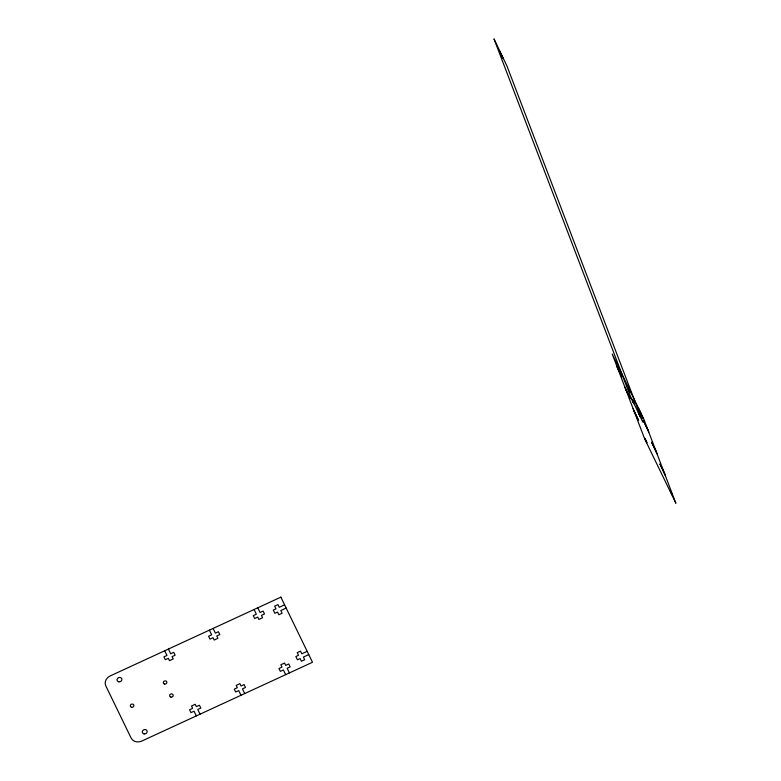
<?xml version="1.0" encoding="UTF-8"?>
<svg xmlns="http://www.w3.org/2000/svg" width="781" height="781" viewBox="0 0 781 781"><rect width="100%" height="100%" fill="white"/><g stroke="black" fill="none" stroke-linecap="round" stroke-linejoin="round"><path stroke-width="1.17" d="M284.606 604.826L279.237 607.306L277.948 604.631L274.668 606.144L275.966 608.819L273.282 610.059L274.863 613.31L277.548 612.07L278.837 614.745L282.117 613.231L280.818 610.557L286.178 608.087M307.167 651.334L301.808 653.804L300.509 651.139L297.239 652.652L298.537 655.318L295.853 656.557L297.434 659.818L300.109 658.578L301.407 661.243L304.688 659.73L303.389 657.065L308.749 654.585M638.38 412.388L639.2 414.037M629.398 390.412L628.559 388.362L629.271 389.826M638.663 412.993L639.414 414.486M628.764 388.899L629.476 390.266M629.779 391.213L630.54 392.745L629.359 390.373M639.649 415.316L640.42 416.849L639.385 414.75M616.482 365.196L621.979 376.911L617.175 367.011M648.093 430.331L643.29 420.432L648.786 432.137M624.78 386.937L630.277 398.652L625.474 388.753M656.391 452.072L651.588 442.173L657.085 453.878M633.088 408.678L638.585 420.393L633.782 410.494M664.699 473.813L659.896 463.904L665.392 475.619M257.789 607.803L260.063 612.489L263.119 611.084L264.505 613.944L261.45 615.36L262.592 617.703L258.862 619.421L257.73 617.078L254.674 618.484L253.288 615.623L256.334 614.208L254.059 609.522M289.4 672.929L287.125 668.243L290.171 666.828L288.785 663.967L285.729 665.373L284.587 663.03L280.867 664.748L282.009 667.091L278.954 668.507L280.34 671.367L283.396 669.961L285.67 674.647M213.106 628.432L215.38 633.118L218.436 631.712L219.822 634.572L216.767 635.988L217.909 638.331L214.179 640.049L213.047 637.706L209.991 639.112L208.605 636.242L211.651 634.836L209.376 630.15M244.717 693.557L242.442 688.871L245.488 687.456L244.102 684.595L241.046 686.001L239.904 683.658L236.184 685.376L237.326 687.719L234.271 689.135L235.657 691.995L238.713 690.589L240.987 695.275M168.423 649.05L170.697 653.746L173.753 652.33L175.139 655.2L172.084 656.606L173.226 658.959L169.497 660.677L168.364 658.324L165.308 659.74L163.922 656.87L166.968 655.464L164.693 650.778M200.034 714.185L197.759 709.499L200.805 708.084L199.419 705.223L196.363 706.629L195.221 704.286L191.501 706.004L192.643 708.347L189.588 709.763L190.974 712.623L194.03 711.218L196.304 715.904M632.825 400.897L632.366 400.018L633.088 401.463M629.242 389.719L629.896 391.125M629.798 391.31L629.535 390.383M632.805 400.799L633.03 401.346M633.176 401.951L634.104 403.826L633.401 402.156M633.118 401.844L633.83 403.211L633.303 401.932M639.385 414.799L638.38 412.475M633.196 401.698L632.073 399.374L632.698 400.926M639.278 414.516L638.565 412.944M629.691 390.734L630.277 392.14L629.847 391.076M639.571 414.838L640.156 416.244L639.727 415.18M633.254 401.815L633.518 402.361M629.291 390.178L628.773 388.948M640.078 411.411L642.978 418.284L638.497 408.151M641.679 415.609L642.177 416.917M617.507 364.903L620.407 371.776L615.926 361.652M619.108 369.11L619.606 370.419M494.051 39.05L630.033 395.371L642.831 422.072L506.967 66.043L494.09 39.079M675.819 503.11L644.647 438.824L612.197 353.969L643.808 419.094L675.799 503.12M280.867 597.143L110.111 675.975A8.21 7.234 -20.9 0 0 105.826 685.923L131.11 738.025A8.21 7.234 -20.9 0 0 141.722 741.101L312.478 662.278L280.867 597.143M644.921 438.336L646.951 442.788L644.94 438.366M670.215 490.439L672.246 494.89L670.235 490.468M499.762 51.351L502.984 58.458L499.762 51.351M144.104 733.906A2.46 2.167 -20.9 0 0 147.082 730.996A2.46 2.167 -20.9 0 0 143.03 730.303A2.46 2.167 -20.9 0 0 144.104 733.906M118.819 681.803A2.46 2.167 -20.9 0 0 121.797 678.894A2.46 2.167 -20.9 0 0 117.736 678.201A2.46 2.167 -20.9 0 0 118.819 681.803M131.628 707.283A1.806 1.591 -20.9 0 0 133.815 705.136A1.806 1.591 -20.9 0 0 130.837 704.638A1.806 1.591 -20.9 0 0 131.628 707.283M170.941 697.101A1.806 1.591 -20.9 0 0 173.128 694.963A1.806 1.591 -20.9 0 0 170.16 694.455A1.806 1.591 -20.9 0 0 170.941 697.101M164.625 684.078A1.806 1.591 -20.9 0 0 166.812 681.94A1.806 1.591 -20.9 0 0 163.834 681.432A1.806 1.591 -20.9 0 0 164.625 684.078"/></g></svg>
